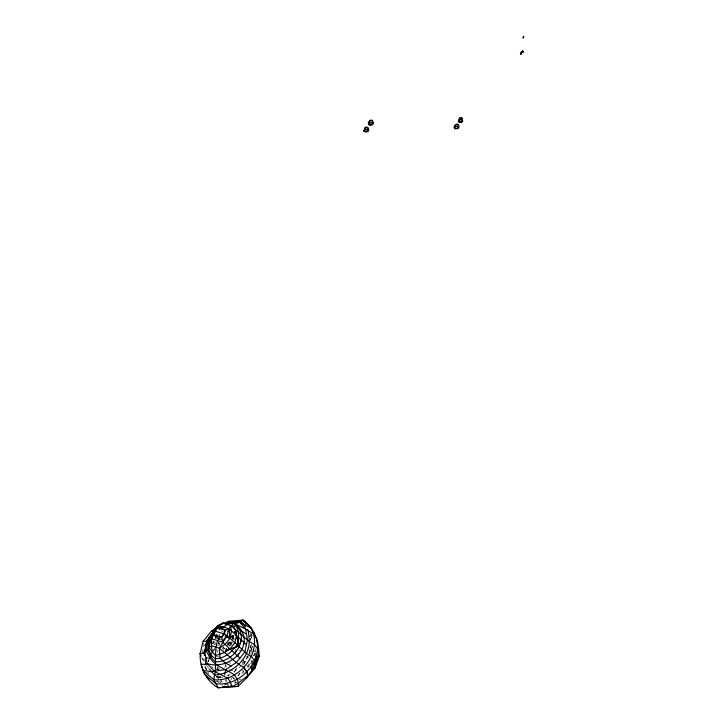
<?xml version="1.0" encoding="UTF-8"?>
<svg xmlns="http://www.w3.org/2000/svg" width="724" height="724" viewBox="0 0 724 724"><rect width="100%" height="100%" fill="white"/><g stroke="black" fill="none" stroke-linecap="round" stroke-linejoin="round"><path stroke-width="0.54" stroke-dasharray="3.62 2.71" d="M249.925 654.225L250.386 646.442M255.264 653.772L254.975 655.555L254.043 650.197M224.874 667.836L225.445 664.759M247.689 667.501L248.522 663.428M202.258 652.831L204.005 645.174L203.544 643.292M208.621 659.41L208.105 661.582L209.182 659.555M254.767 655.265L255.291 653.084M251.355 644.785L249.237 653.546L252.586 646.568M251.147 652.279L252.558 646.994M250.124 640.396L252.269 635.591L250.097 633.364M248.423 666.967L251.192 661.157M253.617 656.071L255.065 653.021M251.599 662.641L252.567 660.614M241.997 673.727L243.463 670.677M243.934 659.691L240.748 666.333L233.092 672.542M249.816 647.446L251.174 644.631M234.82 683.058L235.789 681.04M239.553 673.202L238.205 676.008L236.051 675.32M247.952 655.673L243.59 664.768L241.445 664.089M252.658 645.853L248.92 653.654L253.961 655.238M238.486 675.99L239.943 672.949L241.897 673.573M244.006 664.478L248.757 654.55M234.232 672.415L236.187 668.352M230.639 680.46L232.096 677.429M236.829 667.619L235.01 671.374L229.273 669.537M250.061 640.17L252.269 635.591L250.106 634.93M225.707 681.266L227.644 677.257M228.132 676.252L229.101 674.243M248.64 638.242L250.54 634.305M221.562 680.841L220.63 682.75L219.671 680.94M234.893 650.939L235.816 649.048M216.729 669.211L218.666 669.827L219.653 667.809M230.666 645.383L233.155 640.315M227.562 645.383L229.399 641.654M231.689 637.002L232.612 635.138L234.151 638.278L231.997 637.618M228.042 645.012L229.924 641.192L232.06 641.862M231.789 637.41L232.721 635.509M216.784 670.171L218.757 666.171M229.689 643.926L230.639 641.989M232.549 638.115L233.979 635.201M229.535 646.007L233.716 637.491L231.608 635.247M222.558 648.858L223.544 646.858M223.345 650.089L224.286 648.179M217.245 652.351L218.168 650.478M218.014 639.654L219.924 635.835M213.571 650.758L214.566 648.514M218.82 640.215L219.834 638.197M208.358 661.664L209.363 659.645M213.39 651.555L214.503 648.939M218.738 640.441L220.141 637.627M218.159 644.098L219.101 642.215M212.44 643.835L213.852 641.011M214.512 644.994L215.517 642.984M218.539 636.939L220.051 633.916M234.721 683.565L235.581 682.053L238.531 683.013M242.069 664.569L248.042 656.614M212.91 642.93L214.277 641.238M224.395 685.438L225.87 683.845M227.716 643.663L231.381 641.464M218.196 677.691L220.883 676.261M225.435 684.307L228.322 685.248L230.142 684.452M226.811 675.935L230.476 674.325M247.717 637.346L252.269 635.591M239.083 679.836L241.173 679.094M218.702 677.89L222.992 677.293M231.562 637.862L233.626 637.844L233.463 635.799M216.422 677.592L223.01 677.546M228.395 643.039L231.635 643.627M221.001 630.803L223.01 631.428M231.399 635.21L233.381 635.826M231.599 636.839L233.716 637.491M232.341 638.432L234.142 638.993M232.422 638.767L234.44 639.392M215.046 637.754L223.245 640.306M229.128 642.143L232.123 643.066M226.214 642.776L230.467 644.107M227.87 643.365L231.825 644.595M248.748 649.88L250.703 650.487M252.649 651.093L255.554 651.998L254.676 650.152M227.155 644.731L230.187 645.681M212.404 641.717L215.345 642.641M218.286 643.555L220.25 644.17M238.902 650.016L241.997 650.976M212.34 643.383L215.29 644.306M216.277 644.622L219.236 645.546M222.911 647.636L224.829 648.233M222.892 647.871L224.847 648.487M246.097 656.424L248.812 657.274M213.933 649.319L217.888 650.568L217.336 649.509M241.427 660.415L245.355 661.655M250.223 663.193L252.685 663.971M215.453 655.835L218.612 656.84M246.631 665.736L248.658 666.379M228.92 662.569L230.847 663.184M216.033 668.886L218.947 669.818M231.78 677.483L234.911 678.497M206.358 672.605L208.811 673.392L207.345 670.677M217.2 676.107L222.956 677.972M220.368 680.687L222.304 681.32M215.824 681.184L219.671 682.433M218.196 638.188L221.209 639.401M231.798 636.396L234.232 638.559M211.616 666.442L213.127 667.953M216.992 680.696L218.476 682.279M218.241 642.822L219.535 644.451M204.005 645.174L204.521 645.853M201.933 658.089L203.933 660.75M201.77 657.863L203.471 660.125M206.449 665.329L208.449 668.053M206.847 669.772L204.892 666.152L206.675 669.935M217.272 676.433L219.191 680.044M221.997 685.311L222.911 687.022M225.481 679.845L226.431 681.646M226.902 682.542L228.322 685.248M217.037 666.75L218.666 669.827M233.255 677.537L234.648 680.252M225.01 664.37L226.422 667.103M218.485 642.46L219.354 644.161M217.462 637.781L218.404 639.627M242.558 669.971L244.83 674.515M250.92 660.306L251.798 662.143M251.454 634.251L252.323 636.106M252.251 660.84L252.54 662.931M204.973 665.917L205.254 669.13M255.364 648.903L255.491 650.966M251.083 634.36L251.445 640.586M218.313 675.999L216.205 676.469L218.313 675.999"/><path stroke-width="1.09" d="M372.679 120.79C370.86 118.202 366.978 122.646 368.706 124.772C370.679 126.356 374.525 122.139 370.679 122.41C366.444 123.424 370.1 125.967 372.625 124.673C376.064 121.27 367.738 118.365 369.828 123.198M214.476 676.759C216.72 664.777 213.96 652.559 217.544 640.604M458.355 124.736C456.6 122.066 452.4 127.089 454.69 128.628C457.541 129.831 459.84 124.917 455.487 126.537C452.228 128.772 457.278 129.089 458.609 128.184C461.07 124.573 453.776 122.962 455.586 127.026M462.337 118.229C459.125 114.627 456.066 124.962 461.079 121.686M218.014 626.993L218.141 625.446L222.811 623.129L224.494 623.636M523.742 36.309L523.606 36.888L523.696 36.281M209.118 668.958L214.539 675.03L213.815 679.718L218.168 687.8L237.961 686.406L246.069 678.533L254.875 668.342L259.047 656.831C259.228 642.93 254.984 628.504 243.083 620.088L228.902 621.283L221.164 624.169M246.522 634.324L241.092 630.541L236.069 625.726L233.481 626.513L230.612 625.518L229.164 628.839L225.209 630.224L224.549 634.043L221.734 637.201L222.558 642.17L239.916 658.098M257.337 645.247L257.834 642.568L256.495 639.527M214.177 631.79C204.955 639.138 206.078 655.184 215.571 661.817C234.44 662.388 251.092 637.491 234.549 623.455L233.037 622.848L227.273 623.038L225.345 623.844M204.458 655.6L204.132 653.401L204.802 652.324L207.924 650.116L209.001 647.763L211.499 645.727L219.354 648.197L224.929 644.478L230.015 638.342L231.508 631.147L230.612 625.518L222.811 623.129L221.209 624.414M246.413 644.65L229.164 628.839L218.141 625.446C210.702 632.061 210.53 642.803 212.358 651.853L210.096 658.161C215.806 666.813 226.25 669.175 234.368 674.877L237.246 679.221L238.531 683.013L237.961 686.406L222.911 687.022L225.101 686.633M210.34 637.039L206.783 641.265L204.132 653.401L200.186 653.437C199.489 667.374 205.878 680.705 218.168 687.8L220.069 687.492M254.875 668.342L258.477 652.912L256.676 638.659L252.622 632.495M215.381 638.287L216.983 634.305M254.975 661.935L256.251 656.378L255.463 664.198L256.893 658.161M224.567 674.976L225.816 669.564L236.486 662.37L244.902 651.89L247.436 639.717L245.608 628.957L239.219 621.717L233.037 622.215M256.296 656.677L255.029 662.189L251.762 666.496L252.178 668.225C255.662 667.383 259.138 648.251 255.409 663.917M203.725 653.383L204.249 651.193M205.553 645.717L206.078 643.527M200.991 656.261L200.186 653.437L203.082 641.41L211.39 631.228L220.277 624.812M205.788 647.328L208.295 638.83L212.766 632.667M523.126 37.983L522.981 37.639M216.241 629.219L218.141 625.446L217.363 627.808L213.399 631.618L211.363 640.233L208.023 644.731L206.168 645.781L206.593 651.319L210.096 658.161L205.987 657.935M232.304 623.735L234.549 623.455C259.491 641.953 230.965 671.61 207.173 663.582L205.788 664.415L201.1 664.189L204.512 674.18L216.005 683.782C236.169 686.198 255.662 668.84 257.554 649.093L254.577 644.613L249.536 641.708L230.612 625.518M231.155 665.962L225.218 662.985L220.06 658.197L219.354 648.197L226.947 635.817L229.164 628.839L230.015 638.342L246.803 653.808L251.671 656.659L254.803 661.184L255.626 664.913L246.069 678.533M226.241 650.36L236.513 646.867L238.793 643.536L235.264 631.735L235.861 631.889L234.259 631.781L235.861 631.889M367.448 129.515L368.073 127.515L366.444 126.962L365.014 127.542L363.783 131.37L366.235 131.786L367.846 130.157L366.76 129.379L364.869 129.596C361.9 132.076 367.33 132.347 368.444 131.198C370.634 127.487 363.023 125.867 365.195 130.103M206.34 642.432L207.227 640.097L209.426 637.536M211.544 635.527L212.358 633.627M237.807 655.745L238.73 653.844M243.336 644.333L244.259 642.441M235.047 653.229L235.979 651.319M240.603 641.808L241.526 639.916M228.232 637.79L229.635 634.939M224.449 638.351L222.558 642.17L211.471 638.713L212.431 636.812M227.752 631.681L229.164 628.839M213.399 631.618L213.87 634.758L215.707 636.849L221.734 637.201L225.209 630.224L220.503 627.274L217.363 627.808L211.471 638.713L211.499 645.727M219.236 629.799L221.218 626.622M206.168 645.781L207.236 643.944M366.833 131.343L365.539 131.37M371.448 124.438L369.982 124.166M235.264 631.735L238.92 643.627L236.422 647.283L226.34 650.052M225.816 669.564L211.118 671.691L202.946 670.315L213.815 679.718C239.373 682.379 263.545 651.79 251.264 628.106L243.78 624.468L240.875 621.482L227.236 623.337M212.928 633.038L210.123 636.215L208.322 648.722L211.155 655.374L215.263 658.713C224.621 658.677 231.952 651.817 237.038 644.604C239.273 637.328 239.943 627.835 233.037 622.848L228.313 623.735M214.042 631.907L211.155 635.355L209.001 647.763L215.408 655.555L224.313 652.596L229.852 648.876L234.92 642.749C235.155 640.36 238.296 632.613 234.332 631.971M212.449 634.097L207.227 640.097L204.802 652.324L207.173 663.582L214.666 671.555L228.223 678.488L232.449 686.587L238.531 683.013L247.78 675.456L246.784 671.736L243.726 667.284L238.621 664.351L219.354 648.197M211.661 634.984L213.146 633.283M523.144 37.476L523.099 37.929M221.128 624.55L222.811 623.129M229.218 649.319L229.852 648.876L226.006 650.152M240.875 621.482L243.083 620.088L251.509 628.658M226.024 650.433L230.105 649.093M231.3 623.002L235.68 621.997L228.902 621.283M214.539 675.03C232.929 674.098 250.785 657.537 249.165 638.541M233.191 622.178L235.264 621.97M220.503 627.274L223.463 627.084L227.417 624.541L231.499 623.12L235.472 629.925L236.386 635.554L235.065 631.744M203.082 641.41L206.783 641.265M211.39 631.228L214.34 631.147M217.363 627.808L225.209 630.224M225.87 635.482L227.544 636.296M225.019 636.785L230.015 638.342M221.734 637.201L213.87 634.758L214.557 630.948L224.549 634.043L226.947 635.817M209.218 679.031L207.381 678.433L206.458 675.383M230.386 685.918L232.449 686.587M253.952 634.224L245.608 628.957L236.015 624.414L239.219 621.717L245.608 625.572M252.16 630.984L253.744 632.468L255.156 636.486M246.169 624.097L243.083 620.088L243.87 621.78M243.78 624.468L245.481 626.975M247.183 629.473L248.314 631.138L248.929 636.423M243.726 667.284L246.404 671.447M459.668 121.424C466.274 125.207 459.975 112.41 459.577 120.51M235.155 631.925L236.241 634.622M200.186 653.437L200.82 655.202M256.151 657.32L256.595 658.858M246.784 671.736L247.78 675.456M258.106 651.482L259.047 656.831M204.955 658.912L205.788 664.415M458.337 121.315C462.754 124.872 463.152 115.967 458.337 121.315M520.411 53.748C522.638 55.133 520.782 50.87 520.99 53.902C522.701 53.404 519.769 52.879 520.737 53.92C522.674 53.857 520.837 51.096 520.411 53.748M521.914 52.038C524.266 51.947 520.619 51.757 523.171 52.182C523.941 50.671 521.361 50.852 522.493 52.191C524.42 51.368 521.796 49.893 521.914 52.038M256.323 655.682L254.929 661.745L250.947 666.994L251.581 669.61L255.5 664.361L256.948 658.388L256.323 655.682M226.359 651.292L226.322 648.813L226.359 651.292"/></g></svg>
